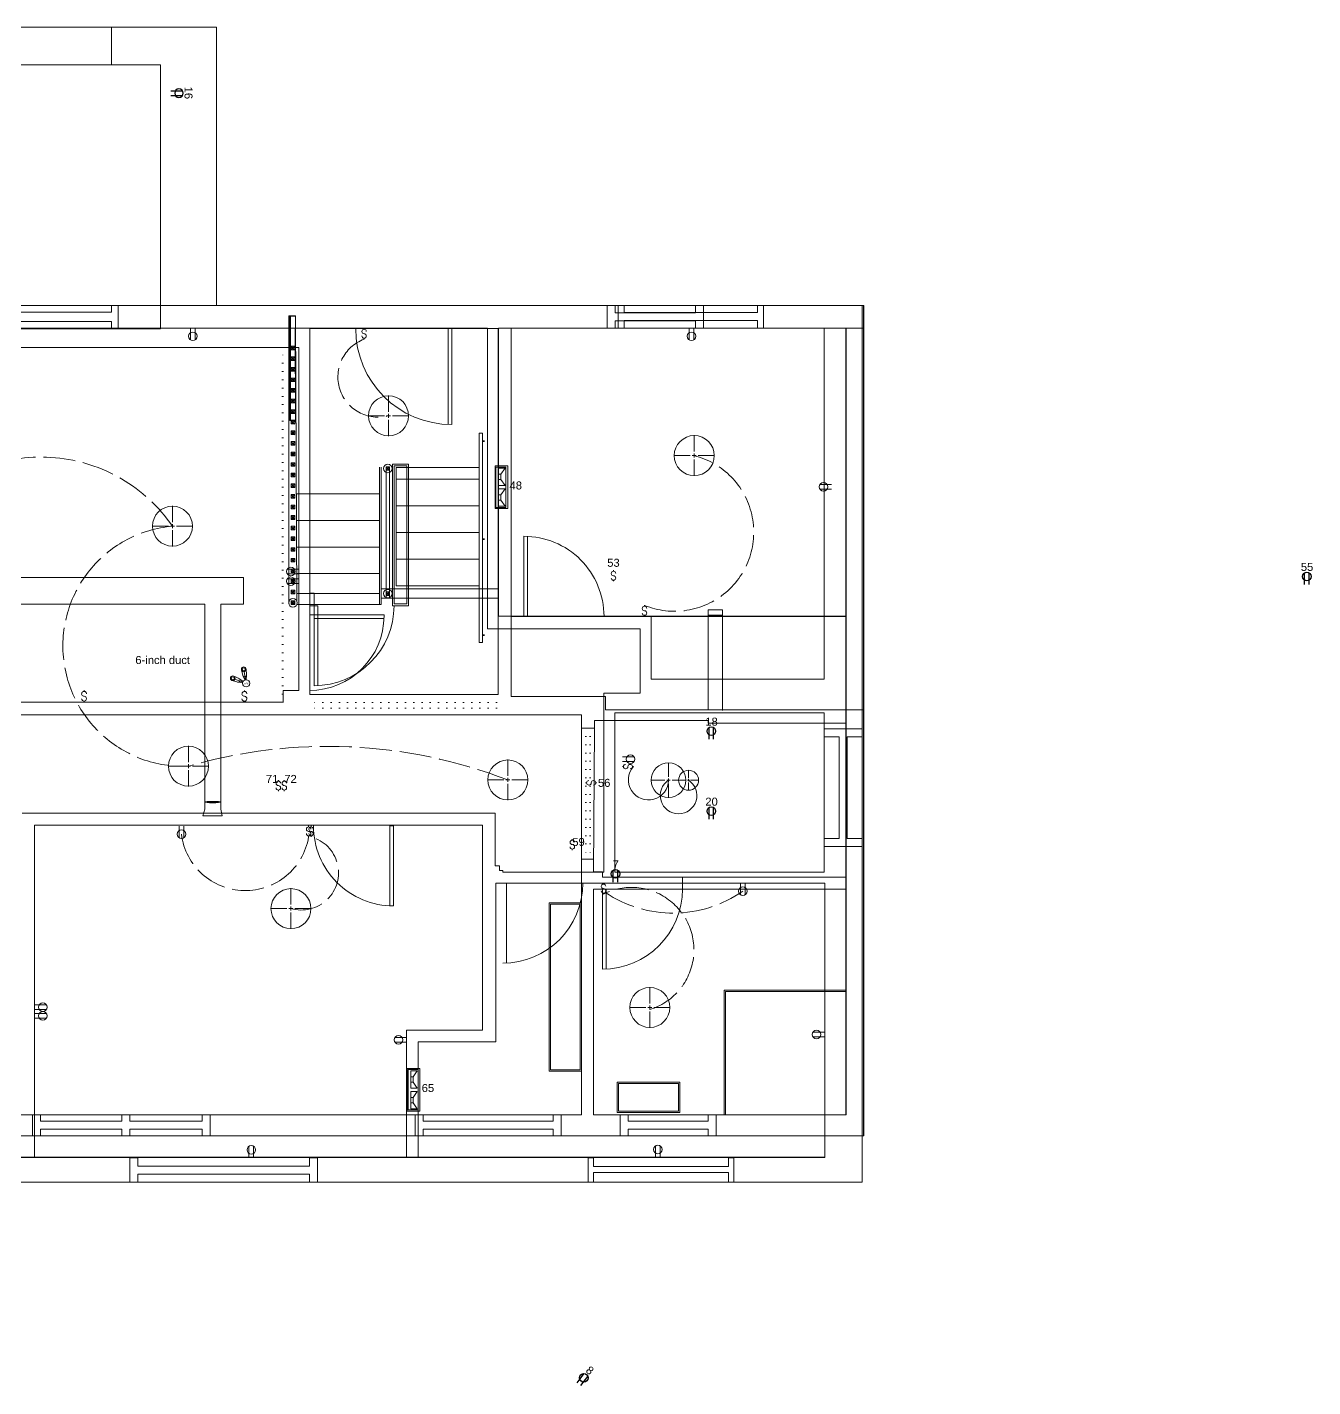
# Model space of a CAD drawing. Header units: inches. Extents: x -179 to 700, y -214 to 464.
# Drawn here: x 218 to 700, y -46 to 464 of the extents above; entities that cross this region are included whole.
import ezdxf
from ezdxf.enums import TextEntityAlignment as Align

# ---------------------------------------------------------------- set-up
doc = ezdxf.new("R2010")
doc.units = ezdxf.units.IN
doc.header["$MEASUREMENT"] = 0
for name, pattern in [('ACAD_ISO02W100', [15, 12, -3]), ('ACAD_ISO07W100', [3, 0, -3]), ('CENTER2', [1.125, 0.75, -0.125, 0.125, -0.125])]:
    doc.linetypes.add(name, pattern=pattern)
doc.layers.get('0').update_dxf_attribs({"color": 1, "lineweight": 9})
doc.layers.get('Defpoints').update_dxf_attribs({"lineweight": 9})
for name, color, linetype, lineweight in [('A101-Floorplan-1st-floor', 7, 'Continuous', 9), ('A201-Floorplan-2nd-floor', 4, 'Continuous', 9), ('E201-Electrical-2nd-floor', 4, 'Continuous', 9), ('M101-HVAC', 7, 'Continuous', 9)]:
    doc.layers.add(name, color=color, linetype=linetype, lineweight=lineweight)
doc.layers.get('Defpoints').off()
doc.styles.add('Reg', font='Arial.ttf', dxfattribs={"height": 3})

# ---------------------------------------------------------------- blocks, each defined once
blk = doc.blocks.new('cgri')
at = {"layer": ''}
for p, q in [((291.65, 54.83), (291.65, 59.21)), ((293.38, 54.83), (293.38, 59.22))]:
    blk.add_line(p, q, dxfattribs=at)
blk.add_circle((292.52, 57.86), 1.61, dxfattribs=at)
blk = doc.blocks.new('*U11')
at = {"layer": 'E201-Electrical-2nd-floor'}
blk.add_blockref('cgri', (0, 0), dxfattribs=at)
at = {"style": 'Reg'}
blk.add_attdef('ID', text='', height=3, dxfattribs=at).set_placement((292.6, 61.43), align=Align.MIDDLE_CENTER)
blk = doc.blocks.new('electric-wall-heater')
at = {"layer": 'E201-Electrical-2nd-floor'}
for p, q in [((301.14, 258.5), (298.66, 258.5)), ((298.66, 256.27), (298.66, 258.5)), ((298.66, 256.27), (299.56, 256.27)), ((298.66, 254.24), (298.66, 256.27)), ((301.14, 258.5), (299.56, 256.27)), ((299.56, 256.27), (299.56, 254.24)), ((301.14, 258.94), (301.44, 258.94)), ((301.14, 258.5), (301.14, 258.5, 0.44)), ((299.56, 254.24), (298.66, 254.24)), ((298.66, 254.24), (299.56, 254.24)), ((298.66, 254.24), (298.66, 252.01)), ((301.14, 252.01), (298.66, 252.01)), ((301.14, 250.75), (298.66, 250.75)), ((298.66, 248.52), (298.66, 250.75)), ((301.14, 252.01), (299.56, 254.24)), ((301.14, 250.75), (299.56, 248.52)), ((298.66, 248.52), (299.56, 248.52)), ((298.66, 246.49), (298.66, 248.52)), ((298.66, 246.49), (299.56, 246.49)), ((298.66, 246.49), (298.66, 244.26)), ((299.56, 248.52), (299.56, 246.49)), ((301.14, 244.26), (299.56, 246.49)), ((301.14, 244.26), (298.66, 244.26))]:
    blk.add_line(p, q, dxfattribs=at)
for points in [[(302.14, 243.38), (302.14, 259.38), (297.38, 259.38), (297.38, 243.38)], [(297.68, 258.94), (301.44, 258.94), (301.44, 243.81), (297.68, 243.81)]]:
    blk.add_lwpolyline(points, close=True, dxfattribs=at)
at = {"style": 'Reg'}
blk.add_attdef('ID', (302.79, 250.55), '', height=3, dxfattribs=at)
blk = doc.blocks.new('switch')
at = {"layer": 'E201-Electrical-2nd-floor'}
for p, q in [((44, 1.61), (44, 1.98)), ((44, -1.76), (44, -2.13))]:
    blk.add_line(p, q, dxfattribs=at)
for centre, start, end in [((44, 0.77), 360, 270), ((44, -0.92), 180, 0), ((44, -0.91), 0, 90)]:
    blk.add_arc(centre, 0.84, start, end, dxfattribs=at)
at = {"style": 'Reg'}
blk.add_attdef('ID', text='', height=4.5, dxfattribs=at).set_placement((43.99, 2.41), align=Align.CENTER)
blk = doc.blocks.new('*U25')
at = {"layer": 'E201-Electrical-2nd-floor', "color": 0, "linetype": 'CENTER2', "transparency": 16777216}
for p, q in [((0, 1.5), (0, 7.62)), ((-7.62, 0), (-1.5, 0)), ((1.5, 0), (7.62, 0)), ((0, -7.62), (0, -1.5))]:
    blk.add_line(p, q, dxfattribs=at)
at = {"layer": 'E201-Electrical-2nd-floor', "color": 0, "linetype": 'Continuous', "transparency": 16777216}
for p, q in [((-0.75, 0), (0.75, 0)), ((0, -0.75), (0, 0.75))]:
    blk.add_line(p, q, dxfattribs=at)
blk = doc.blocks.new('*U22')
blk.add_circle((438.12, 307.76), 7.5)
at = {"style": 'Reg'}
blk.add_attdef('ID', (436.49, 308.43), '', height=3, dxfattribs=at)
blk = doc.blocks.new('*U31')
at = {"layer": 'E201-Electrical-2nd-floor', "color": 0, "linetype": 'CENTER2', "transparency": 16777216}
for p, q in [((0, 1.5), (0, 7.62)), ((-7.62, 0), (-1.5, 0)), ((1.5, 0), (7.62, 0)), ((0, -7.62), (0, -1.5))]:
    blk.add_line(p, q, dxfattribs=at)
at = {"layer": 'E201-Electrical-2nd-floor', "color": 0, "linetype": 'Continuous', "transparency": 16777216}
for p, q in [((-0.75, 0), (0.75, 0)), ((0, -0.75), (0, 0.75))]:
    blk.add_line(p, q, dxfattribs=at)
blk = doc.blocks.new('*U32')
at = {"layer": 'E201-Electrical-2nd-floor', "color": 0, "linetype": 'CENTER2', "transparency": 16777216}
for p, q in [((0, 1.3), (0, 6.62)), ((-6.62, 0), (-1.3, 0)), ((1.3, 0), (6.62, 0)), ((0, -6.62), (0, -1.3))]:
    blk.add_line(p, q, dxfattribs=at)
at = {"layer": 'E201-Electrical-2nd-floor', "color": 0, "linetype": 'Continuous', "transparency": 16777216}
for p, q in [((-0.65, 0), (0.65, 0)), ((0, -0.65), (0, 0.65))]:
    blk.add_line(p, q, dxfattribs=at)
blk = doc.blocks.new('*U33')
at = {"layer": 'E201-Electrical-2nd-floor', "color": 0, "linetype": 'CENTER2', "transparency": 16777216}
for p, q in [((-3.87, 0), (-0.75, 0)), ((0, 0.75), (0, 3.87)), ((0.75, 0), (3.87, 0)), ((0, -3.87), (0, -0.75))]:
    blk.add_line(p, q, dxfattribs=at)
at = {"layer": 'E201-Electrical-2nd-floor', "color": 0, "linetype": 'Continuous', "transparency": 16777216}
for p, q in [((-0.375, 0), (0.375, 0)), ((0, -0.375), (0, 0.375))]:
    blk.add_line(p, q, dxfattribs=at)
blk = doc.blocks.new('*U34')
at = {"layer": 'E201-Electrical-2nd-floor', "color": 0, "linetype": 'CENTER2', "transparency": 16777216}
for p, q in [((0, 1.5), (0, 7.62)), ((-7.62, 0), (-1.5, 0)), ((1.5, 0), (7.62, 0)), ((0, -7.62), (0, -1.5))]:
    blk.add_line(p, q, dxfattribs=at)
at = {"layer": 'E201-Electrical-2nd-floor', "color": 0, "linetype": 'Continuous', "transparency": 16777216}
for p, q in [((-0.75, 0), (0.75, 0)), ((0, -0.75), (0, 0.75))]:
    blk.add_line(p, q, dxfattribs=at)
blk = doc.blocks.new('*U35')
at = {"layer": 'E201-Electrical-2nd-floor', "color": 0, "linetype": 'CENTER2', "transparency": 16777216}
for p, q in [((0, 1.5), (0, 7.62)), ((-7.62, 0), (-1.5, 0)), ((1.5, 0), (7.62, 0)), ((0, -7.62), (0, -1.5))]:
    blk.add_line(p, q, dxfattribs=at)
at = {"layer": 'E201-Electrical-2nd-floor', "color": 0, "linetype": 'Continuous', "transparency": 16777216}
for p, q in [((-0.75, 0), (0.75, 0)), ((0, -0.75), (0, 0.75))]:
    blk.add_line(p, q, dxfattribs=at)
blk = doc.blocks.new('*U36')
at = {"layer": 'E201-Electrical-2nd-floor', "color": 0, "linetype": 'CENTER2', "transparency": 16777216}
for p, q in [((0, 1.5), (0, 7.62)), ((-7.62, 0), (-1.5, 0)), ((1.5, 0), (7.62, 0)), ((0, -7.62), (0, -1.5))]:
    blk.add_line(p, q, dxfattribs=at)
at = {"layer": 'E201-Electrical-2nd-floor', "color": 0, "linetype": 'Continuous', "transparency": 16777216}
for p, q in [((-0.75, 0), (0.75, 0)), ((0, -0.75), (0, 0.75))]:
    blk.add_line(p, q, dxfattribs=at)
blk = doc.blocks.new('spandrel-door')
at = {"layer": 'A101-Floorplan-1st-floor'}
for p, q in [((0, 0), (-30, 0)), ((0, 0), (4.75, 0)), ((0, -1.38), (0, 0)), ((4.75, 0), (4.75, 1.53)), ((0, -1.38), (-29.97, -1.38))]:
    blk.add_line(p, q, dxfattribs=at)
blk.add_arc((0, 0), 30, 180, 270, dxfattribs=at)
blk = doc.blocks.new('door-to-garage')
at = {"layer": 'A101-Floorplan-1st-floor'}
for p, q in [((-1.38, 0), (-1.38, -26.22)), ((0, 1.53), (0, -26.25))]:
    blk.add_line(p, q, dxfattribs=at)
blk.add_arc((-0.29, 1.75), 28, 180, 270, dxfattribs=at)
blk = doc.blocks.new('lower-landing-two-garage-door')
at = {"layer": 'A101-Floorplan-1st-floor'}
for p, q in [((-1.38, 0), (0, 0)), ((0, -26.25), (-0.29, -26.25))]:
    blk.add_line(p, q, dxfattribs=at)
at = {"layer": 'Defpoints'}
blk.add_blockref('door-to-garage', (0, 0), dxfattribs=at)
blk = doc.blocks.new('spst-switch-garage')
at = {"layer": 'M101-HVAC'}
for p, q in [((0.4, 0), (-0.01, 0)), ((4.08, 0), (4.48, 0))]:
    blk.add_line(p, q, dxfattribs=at)
for centre, start, end in [((1.32, 0), 90, 270), ((3.16, 0), 270, 180), ((1.33, 0), 270, 0)]:
    blk.add_arc(centre, 0.916, start, end, dxfattribs=at)
blk = doc.blocks.new('duplex-for-garage')
at = {"layer": 'M101-HVAC'}
for p, q in [((0, 0), (4.38, 0)), ((0, -1.73), (4.39, -1.73))]:
    blk.add_line(p, q, dxfattribs=at)
blk.add_circle((3.03, -0.87), 1.61, dxfattribs=at)
blk = doc.blocks.new('papa-room-south-duplex')
at = {"layer": 'E201-Electrical-2nd-floor'}
for p, q in [((-1.73, 0), (-1.73, 4.38)), ((0, 0), (0, 4.39))]:
    blk.add_line(p, q, dxfattribs=at)
blk.add_circle((-0.86, 3.03), 1.61, dxfattribs=at)
blk = doc.blocks.new('papas-room-east-duplex')
at = {"layer": 'E201-Electrical-2nd-floor'}
for p, q in [((0, 1.73), (4.38, 1.73)), ((0, 0), (4.39, 0))]:
    blk.add_line(p, q, dxfattribs=at)
blk.add_circle((3.03, 0.86), 1.61, dxfattribs=at)
blk = doc.blocks.new('green-room-south-duplex')
at = {"layer": 'E201-Electrical-2nd-floor'}
for p, q in [((0, 0), (0, 4.38)), ((1.73, 0), (1.73, 4.39))]:
    blk.add_line(p, q, dxfattribs=at)
blk.add_circle((0.87, 3.03), 1.61, dxfattribs=at)

msp = doc.modelspace()

# ---------------------------------------------------------------- linework, layer by layer
at = {"lineweight": 30}
for p, q in [((531.72, 48.17), (531.72, 359.41)), ((525.12, 56.04), (525.12, 350.91)), ((399.47, 242.91), (525.12, 242.91))]:
    msp.add_line(p, q, dxfattribs=at)
at = {"layer": 'A101-Floorplan-1st-floor'}
for p, q in [((54.57, 463.76), (289.1, 463.76)), ((249.75, 449.66), (249.75, 463.76)), ((289.1, 463.76), (289.1, 359.41)), ((289.1, 359.41), (531.72, 359.41)), ((320.29, 359.41), (320.29, 359.41)), ((439.64, 350.91), (439.64, 359.41)), ((441.75, 359.4), (439.75, 359.4)), ((441.89, 356.79), (441.89, 359.41)), ((441.89, 356.79), (491.89, 356.79)), ((491.89, 356.79), (491.89, 359.41)), ((494.14, 350.91), (494.14, 359.41)), ((441.89, 353.79), (491.89, 353.79)), ((441.89, 350.91), (441.89, 353.79)), ((491.89, 350.91), (491.89, 353.79)), ((324.1, 350.91), (324.1, 350.78)), ((375.88, 314.8), (375.88, 350.78)), ((376.73, 350.91), (376.73, 350.91)), ((377.25, 314.78), (377.25, 350.78)), ((513.16, 350.78), (513.16, 350.91)), ((324.1, 246.9), (325.63, 246.9)), ((324.12, 244.88), (324.1, 244.88)), ((478.72, 245.28), (473.35, 245.28)), ((473.35, 207.83), (473.35, 245.28)), ((478.72, 245.28), (478.72, 207.66)), ((478.72, 243.28), (473.35, 243.28)), ((319.97, 215.04), (314.1, 215.04)), ((314.1, 213.54), (313.88, 213.54)), ((314.1, 205.92), (314.1, 205.92)), ((319.97, 205.92), (319.97, 205.98)), ((425.94, 205.96), (425.94, 200.96)), ((425.94, 200.96), (430.82, 200.96)), ((430.82, 203.83), (434.94, 203.83)), ((430.38, 151.91), (425.94, 151.91)), ((430.34, 151.91), (425.94, 151.91)), ((463.75, 140.66), (463.75, 145.16)), ((433.75, 140.66), (433.75, 110.66)), ((435.12, 140.66), (435.12, 110.66)), ((479.37, 56.04), (479.37, 102.79)), ((479.37, 102.79), (525.12, 102.79)), ((479.87, 102.29), (525.12, 102.29)), ((479.87, 56.04), (479.87, 102.29)), ((220.07, 56.04), (220.07, 48.17)), ((220.07, 55.97), (223.07, 55.97)), ((223.07, 56.04), (223.07, 53.61)), ((253.57, 53.61), (223.07, 53.61)), ((253.57, 53.61), (253.57, 56.04)), ((253.57, 55.97), (256.57, 55.97)), ((256.57, 53.61), (256.57, 56.04)), ((283.7, 53.61), (256.57, 53.61)), ((283.7, 53.61), (283.7, 56.04)), ((283.7, 55.97), (286.7, 55.97)), ((286.7, 48.17), (286.7, 56.04)), ((363.57, 56.04), (363.57, 48.17)), ((366.57, 56.04), (366.57, 53.61)), ((415.32, 53.61), (366.57, 53.61)), ((415.32, 53.61), (415.32, 56.04)), ((418.32, 48.17), (418.32, 56.04)), ((440.35, 56.04), (440.35, 48.17)), ((443.35, 56.04), (443.35, 53.61)), ((473.35, 53.61), (443.35, 53.61)), ((473.35, 53.61), (473.35, 56.04)), ((476.35, 48.17), (476.35, 56.04)), ((531.72, 48.17), (90.69, 48.17)), ((220.07, 48.13), (223.07, 48.13)), ((220.07, 48.1), (223.07, 48.1)), ((253.57, 50.61), (223.07, 50.61)), ((223.07, 50.61), (223.07, 48.17)), ((253.57, 48.17), (253.57, 50.61)), ((253.57, 48.1), (256.57, 48.1)), ((283.7, 50.61), (256.57, 50.61)), ((256.57, 48.17), (256.57, 50.61)), ((283.7, 48.17), (283.7, 50.61)), ((283.7, 48.1), (286.7, 48.1)), ((283.7, 48.1), (286.7, 48.1)), ((366.57, 50.61), (366.57, 48.17)), ((415.32, 50.61), (366.57, 50.61)), ((415.32, 48.17), (415.32, 50.61)), ((443.35, 50.61), (443.35, 48.17)), ((473.35, 50.61), (443.35, 50.61)), ((473.35, 48.17), (473.35, 50.61))]:
    msp.add_line(p, q, dxfattribs=at)
at = {"layer": 'A101-Floorplan-1st-floor', "linetype": 'ACAD_ISO07W100'}
for p, q in [((313.88, 210.67), (313.88, 342.28)), ((394.03, 210.54), (324.1, 210.54)), ((394.03, 208.54), (324.1, 208.54)), ((427.57, 200.96), (427.57, 154.35)), ((429.19, 200.96), (429.19, 154.35))]:
    msp.add_line(p, q, dxfattribs=at)
at = {"layer": 'A101-Floorplan-1st-floor'}
for points in [[(268.13, 350.66), (61.07, 350.66), (61.07, 449.66), (268.13, 449.66)], [(324.1, 213.54), (324.1, 350.78), (394.6, 350.78), (394.6, 213.54)], [(314.1, 210.67), (61.07, 210.78), (61.07, 343.65), (268.13, 343.65), (319.97, 343.65), (319.97, 215.04), (314.1, 215.04)], [(355, 246.9), (361, 246.9), (361, 299.89), (355, 299.89)], [(355.63, 247.53), (360.38, 247.53), (360.38, 299.27), (355.63, 299.27)], [(430.34, 140.66), (430.34, 56.04), (525.12, 56.04), (525.12, 140.66)], [(425.94, 72.41), (425.94, 135.54), (413.82, 135.54), (413.82, 72.41)], [(425.44, 72.91), (425.44, 135.04), (414.32, 135.04), (414.32, 72.91)], [(439.32, 56.85), (439.32, 68.22), (462.81, 68.22), (462.81, 56.85)], [(439.82, 57.35), (439.82, 67.72), (462.31, 67.72), (462.31, 57.35)]]:
    msp.add_lwpolyline(points, close=True, dxfattribs=at)
for points in [[(531.72, 207.66), (531.72, 350.91), (399.47, 350.91), (399.47, 212.83), (434.94, 212.83), (434.94, 207.83), (531.72, 207.83)], [(99.19, 56.04), (425.94, 56.04), (425.94, 205.96), (394.6, 205.96), (394.6, 205.99), (99.19, 206.02), (99.19, 56.04)], [(525.12, 145.16), (433.75, 145.16), (433.75, 147.16), (430.34, 147.16), (430.82, 200.96), (430.82, 203.83), (473.35, 203.83), (473.35, 202.91), (525.12, 202.91)]]:
    msp.add_lwpolyline(points, dxfattribs=at)
for centre, radius, start, end in [((377.25, 350.78), 36, 180, 270), ((433.75, 140.66), 30, 270, 0)]:
    msp.add_arc(centre, radius, start, end, dxfattribs=at)
at = {"layer": 'A201-Floorplan-2nd-floor'}
for p, q in [((316.19, 355.51), (316.19, 247.6)), ((318.66, 355.51), (316.19, 355.51)), ((316.61, 355.51), (316.61, 316.33)), ((318.53, 355.51), (318.53, 355.51)), ((319.21, 248.66), (318.66, 355.51)), ((390.71, 350.91), (89.8, 350.91)), ((390.71, 243.96), (390.71, 350.91)), ((317.06, 344.14), (317.06, 344.12)), ((317.06, 344.13), (318.36, 342.84)), ((318.38, 344.14), (317.1, 342.85)), ((317.06, 340.14), (317.06, 340.12)), ((317.06, 340.13), (318.36, 338.84)), ((318.38, 340.14), (317.1, 338.85)), ((317.06, 336.19), (317.06, 336.17)), ((317.06, 336.18), (318.36, 334.89)), ((317.06, 336.14), (317.06, 336.12)), ((317.06, 336.13), (318.36, 334.84)), ((317.06, 332.19), (317.06, 332.17)), ((317.06, 332.18), (318.36, 330.89)), ((318.38, 336.19), (317.1, 334.9)), ((318.38, 336.14), (317.1, 334.85)), ((318.38, 332.19), (317.1, 330.9)), ((317.06, 328.27), (317.06, 328.24)), ((317.06, 328.26), (318.36, 326.97)), ((317.06, 328.19), (317.06, 328.17)), ((317.06, 328.18), (318.36, 326.89)), ((318.38, 328.27), (317.1, 326.97)), ((318.38, 328.19), (317.1, 326.9)), ((317.06, 324.27), (317.06, 324.24)), ((317.06, 324.26), (318.36, 322.97)), ((318.38, 324.27), (317.1, 322.97)), ((318.86, 316.32), (316.61, 316.32)), ((317.06, 320.3), (317.06, 320.28)), ((317.06, 320.29), (318.36, 319)), ((317.06, 320.27), (317.06, 320.24)), ((317.06, 320.26), (318.36, 318.97)), ((317.06, 316.3), (317.06, 316.28)), ((317.06, 316.29), (318.36, 315)), ((318.38, 320.3), (317.1, 319.01)), ((318.38, 320.27), (317.1, 318.97)), ((318.38, 316.3), (317.1, 315.01)), ((318.65, 316.32), (318.63, 316.32)), ((318.86, 316.44), (318.86, 316.44)), ((317.06, 312.38), (317.06, 312.35)), ((317.06, 312.37), (318.36, 311.08)), ((317.06, 312.3), (317.06, 312.28)), ((317.06, 312.29), (318.36, 311)), ((318.38, 312.38), (317.1, 311.08)), ((318.38, 312.3), (317.1, 311.01)), ((317.06, 308.38), (317.06, 308.35)), ((317.06, 308.37), (318.36, 307.08)), ((318.38, 308.38), (317.1, 307.08)), ((388.76, 308.72), (389.51, 308.72)), ((388.76, 308.47), (389.51, 308.47)), ((317.06, 304.45), (317.06, 304.42)), ((317.06, 304.44), (318.36, 303.14)), ((317.06, 304.38), (317.06, 304.35)), ((317.06, 304.37), (318.36, 303.08)), ((318.38, 304.44), (317.1, 303.15)), ((318.38, 304.38), (317.1, 303.08)), ((317.06, 300.45), (317.06, 300.42)), ((317.06, 300.44), (318.36, 299.14)), ((317.06, 296.53), (317.06, 296.5)), ((317.06, 296.52), (318.36, 295.23)), ((317.06, 296.45), (317.06, 296.42)), ((317.06, 296.44), (318.36, 295.14)), ((318.38, 300.44), (317.1, 299.15)), ((318.38, 296.53), (317.1, 295.23)), ((318.38, 296.44), (317.1, 295.15)), ((350.14, 247.35), (350.14, 298.76)), ((352.63, 298.94), (352.63, 298.91)), ((352.63, 298.93), (353.93, 297.64)), ((353.94, 298.94), (352.67, 297.64)), ((352.67, 249.66), (352.67, 297.64)), ((353.92, 249.66), (353.92, 297.65)), ((317.06, 292.53), (317.06, 292.5)), ((317.06, 292.52), (318.36, 291.23)), ((318.38, 292.53), (317.1, 291.23)), ((356.42, 294.35), (387.51, 294.35)), ((317.06, 288.54), (317.06, 288.51)), ((317.06, 288.53), (318.36, 287.24)), ((317.06, 288.53), (317.06, 288.5)), ((317.06, 288.52), (318.36, 287.23)), ((318.38, 288.54), (317.1, 287.24)), ((318.38, 288.53), (317.1, 287.23)), ((350.14, 288.79), (319, 288.79)), ((317.06, 284.54), (317.06, 284.51)), ((317.06, 284.53), (318.36, 283.24)), ((317.06, 280.65), (317.06, 280.62)), ((317.06, 280.64), (318.36, 279.34)), ((317.06, 280.54), (317.06, 280.51)), ((317.06, 280.53), (318.36, 279.24)), ((318.38, 284.54), (317.1, 283.24)), ((318.38, 280.64), (317.1, 279.35)), ((318.38, 280.54), (317.1, 279.24)), ((356.42, 284.35), (387.51, 284.35)), ((317.06, 276.65), (317.06, 276.62)), ((317.06, 276.64), (318.36, 275.34)), ((318.38, 276.64), (317.1, 275.35)), ((350.14, 278.83), (319.05, 278.83)), ((317.06, 272.65), (317.06, 272.62)), ((317.06, 272.64), (318.36, 271.34)), ((317.06, 272.58), (317.06, 272.55)), ((317.06, 272.57), (318.36, 271.28)), ((318.38, 272.64), (317.1, 271.35)), ((318.38, 272.58), (317.1, 271.28)), ((356.42, 274.35), (387.51, 274.35)), ((389.51, 271.92), (388.76, 271.92)), ((389.51, 271.67), (388.76, 271.67)), ((317.06, 268.58), (317.06, 268.55)), ((317.06, 268.57), (318.36, 267.28)), ((318.38, 268.58), (317.1, 267.28)), ((350.14, 268.86), (319.11, 268.86)), ((317.06, 264.61), (317.06, 264.58)), ((317.06, 264.6), (318.36, 263.31)), ((317.06, 264.58), (317.06, 264.55)), ((317.06, 264.57), (318.36, 263.28)), ((317.06, 260.61), (317.06, 260.58)), ((317.06, 260.6), (318.36, 259.31)), ((318.38, 264.61), (317.1, 263.31)), ((318.38, 264.58), (317.1, 263.28)), ((318.38, 260.61), (317.1, 259.31)), ((356.42, 264.35), (387.51, 264.35)), ((317.06, 256.66), (317.06, 256.63)), ((317.06, 256.65), (318.36, 255.36)), ((317.06, 256.61), (317.06, 256.58)), ((317.06, 256.6), (318.36, 255.31)), ((318.38, 256.66), (317.1, 255.36)), ((318.38, 256.61), (317.1, 255.31)), ((350.14, 258.9), (319.16, 258.9)), ((317.06, 251.36), (317.06, 252.67)), ((317.06, 252.67), (318.38, 252.67)), ((317.06, 251.36), (318.38, 251.36)), ((318.38, 251.36), (318.38, 252.67)), ((350.14, 251.41), (319.2, 251.41)), ((394.83, 253.16), (350.76, 253.16)), ((352.65, 252.03), (352.65, 252)), ((352.65, 252.02), (353.95, 250.73)), ((353.96, 251.41), (352.65, 251.41)), ((353.96, 252.03), (352.69, 250.73)), ((317.06, 248.66), (317.06, 248.63)), ((317.06, 248.65), (318.36, 247.36)), ((318.38, 248.66), (317.1, 247.36)), ((394.83, 249.66), (350.76, 249.66)), ((390.71, 238.16), (390.71, 243.96)), ((388.76, 236), (389.51, 236)), ((388.76, 235.75), (389.51, 235.75)), ((447.84, 238.16), (390.71, 238.16)), ((447.84, 214.16), (447.84, 238.16)), ((434.28, 147.03), (434.28, 214.16)), ((434.28, 214.16), (447.84, 214.16)), ((516.83, 200.71), (531.11, 200.71)), ((216.18, 169.09), (393.55, 169.09)), ((393.55, 169.09), (393.55, 149.4)), ((220.92, 164.62), (388.81, 164.62)), ((220.92, 39.92), (220.92, 164.62)), ((388.81, 164.62), (388.81, 87.76)), ((516.83, 156.65), (531.11, 156.65)), ((393.55, 149.4), (395.2, 149.4)), ((395.2, 149.4), (395.2, 147.65)), ((395.2, 147.65), (396.39, 147.65)), ((396.39, 147.65), (396.39, 147.03)), ((396.39, 147.03), (434.28, 147.03)), ((397.76, 112.9), (397.76, 142.9)), ((388.81, 87.76), (360.31, 87.76)), ((360.31, 87.76), (360.31, 40.03)), ((364.58, 83.27, 48), (364.58, 83.27, 39.09)), ((256.59, 30.85), (259.59, 30.85)), ((323.98, 30.85), (326.98, 30.85))]:
    msp.add_line(p, q, dxfattribs=at)
at = {"layer": 'A201-Floorplan-2nd-floor', "color": 0, "linetype": 'CENTER2', "transparency": 16777216}
msp.add_line((353.26, 251.41), (353.27, 251.41), dxfattribs=at)
at = {"layer": 'A201-Floorplan-2nd-floor', "lineweight": 30}
msp.add_line((517.05, 40.03), (89.8, 40.03), dxfattribs=at)
at = {"layer": 'A201-Floorplan-2nd-floor'}
for points in [[(85.83, 30.84), (85.83, 359.41), (531.11, 359.41), (531.11, 30.84)], [(159.74, 350.87), (157.24, 350.87), (157.24, 359.37), (159.74, 359.37), (159.74, 356.87), (249.74, 356.87), (249.74, 359.37), (252.24, 359.37), (252.24, 350.87), (249.74, 350.87), (249.74, 353.37), (159.74, 353.37)], [(317.06, 342.85), (318.38, 342.85), (318.38, 344.16), (317.06, 344.16)], [(317.06, 338.85), (318.38, 338.85), (318.38, 340.16), (317.06, 340.16)], [(317.06, 334.9), (318.38, 334.9), (318.38, 336.21), (317.06, 336.21)], [(317.06, 334.85), (318.38, 334.85), (318.38, 336.16), (317.06, 336.16)], [(317.06, 330.9), (318.38, 330.9), (318.38, 332.21), (317.06, 332.21)], [(317.06, 326.97), (318.38, 326.97), (318.38, 328.29), (317.06, 328.29)], [(317.06, 326.9), (318.38, 326.9), (318.38, 328.21), (317.06, 328.21)], [(317.06, 322.97), (318.38, 322.97), (318.38, 324.29), (317.06, 324.29)], [(317.06, 319.01), (318.38, 319.01), (318.38, 320.32), (317.06, 320.32)], [(317.06, 318.97), (318.38, 318.97), (318.38, 320.29), (317.06, 320.29)], [(317.06, 315.01), (318.38, 315.01), (318.38, 316.32), (317.06, 316.32)], [(317.06, 311.08), (318.38, 311.08), (318.38, 312.4), (317.06, 312.4)], [(317.06, 311.01), (318.38, 311.01), (318.38, 312.32), (317.06, 312.32)], [(388.76, 233.05), (387.51, 233.05), (387.51, 311.61), (388.76, 311.61)], [(317.06, 307.08), (318.38, 307.08), (318.38, 308.4), (317.06, 308.4)], [(317.06, 303.15), (318.38, 303.15), (318.38, 304.46), (317.06, 304.46)], [(317.06, 303.08), (318.38, 303.08), (318.38, 304.4), (317.06, 304.4)], [(317.06, 299.15), (318.38, 299.15), (318.38, 300.46), (317.06, 300.46)], [(317.06, 295.23), (318.38, 295.23), (318.38, 296.54), (317.06, 296.54)], [(317.06, 295.15), (318.38, 295.15), (318.38, 296.46), (317.06, 296.46)], [(352.63, 297.64), (353.94, 297.64), (353.94, 298.95), (352.63, 298.95)], [(317.06, 291.23), (318.38, 291.23), (318.38, 292.54), (317.06, 292.54)], [(317.06, 287.24), (318.38, 287.24), (318.38, 288.56), (317.06, 288.56)], [(317.06, 287.23), (318.38, 287.23), (318.38, 288.54), (317.06, 288.54)], [(317.06, 283.24), (318.38, 283.24), (318.38, 284.56), (317.06, 284.56)], [(317.06, 279.35), (318.38, 279.35), (318.38, 280.66), (317.06, 280.66)], [(317.06, 279.24), (318.38, 279.24), (318.38, 280.56), (317.06, 280.56)], [(317.06, 275.35), (318.38, 275.35), (318.38, 276.66), (317.06, 276.66)], [(317.06, 271.35), (318.38, 271.35), (318.38, 272.66), (317.06, 272.66)], [(317.06, 271.28), (318.38, 271.28), (318.38, 272.59), (317.06, 272.59)], [(317.06, 267.28), (318.38, 267.28), (318.38, 268.59), (317.06, 268.59)], [(317.06, 263.31), (318.38, 263.31), (318.38, 264.62), (317.06, 264.62)], [(317.06, 263.28), (318.38, 263.28), (318.38, 264.59), (317.06, 264.59)], [(317.06, 259.31), (318.38, 259.31), (318.38, 260.62), (317.06, 260.62)], [(317.06, 255.36), (318.38, 255.36), (318.38, 256.67), (317.06, 256.67)], [(317.06, 255.31), (318.38, 255.31), (318.38, 256.62), (317.06, 256.62)], [(317.06, 251.36), (318.38, 251.36), (318.38, 252.67), (317.06, 252.67)], [(317.06, 252.66), (317.06, 252.63)], [(317.06, 252.65), (318.36, 251.36)], [(318.38, 252.66), (317.1, 251.36)], [(352.65, 250.73), (353.96, 250.73), (353.96, 252.04), (352.65, 252.04)], [(317.06, 247.36), (318.38, 247.36), (318.38, 248.67), (317.06, 248.67)], [(438.41, 206.71), (516.83, 206.71), (516.83, 147.03), (438.41, 147.03)], [(517.05, 142.93), (393.77, 142.93), (393.77, 83.42), (364.65, 83.42), (364.65, 40.03), (517.05, 40.03)]]:
    msp.add_lwpolyline(points, close=True, dxfattribs=at)
for points in [[(394.83, 350.91), (516.83, 350.91), (516.83, 219.29), (451.96, 219.29), (451.96, 242.91), (394.83, 242.91), (394.83, 350.91), (435.46, 350.91), (438.46, 350.91), (438.46, 353.66), (468.58, 353.66), (468.58, 350.91), (471.58, 350.91), (471.58, 359.41), (468.58, 359.41), (468.58, 356.66), (438.46, 356.66), (438.46, 359.41), (435.46, 359.41), (435.46, 350.91)], [(318.56, 350.91), (318.74, 316.44), (316.77, 316.44), (316.77, 355.38), (318.54, 355.38)], [(319.22, 247.35), (350.76, 247.35), (350.76, 298.76)], [(387.51, 254.35), (356.42, 254.35), (356.42, 255.72), (356.42, 298.65), (387.51, 298.65)], [(516.83, 197.71), (522.45, 197.71), (522.45, 159.65), (516.83, 159.65)], [(531.11, 197.71), (525.45, 197.71), (525.45, 159.65), (531.11, 159.65)], [(256.59, 30.84), (256.59, 39.91), (259.59, 39.91), (259.59, 36.83), (323.98, 36.83), (323.98, 39.91), (326.98, 39.91), (326.98, 30.84)], [(482.95, 39.91), (482.95, 30.84), (482.95, 39.91), (480.95, 39.91), (480.95, 36.66), (430.45, 36.66), (430.45, 39.91), (428.45, 39.91), (428.45, 30.84), (430.45, 30.84), (430.45, 34.41), (480.95, 34.41), (430.45, 34.41)], [(259.59, 30.84), (259.59, 33.83), (323.98, 33.83), (323.98, 30.84)], [(480.95, 34.41), (480.95, 30.84), (482.95, 30.84)]]:
    msp.add_lwpolyline(points, dxfattribs=at)
for points in [[(434.33, 242.91, 0.414214), (404.33, 272.91), (404.33, 242.91), (405.71, 242.91), (405.71, 272.88)], [(325.44, 164.34, 0.414214), (355.44, 134.34), (355.44, 164.34), (354.06, 164.34), (354.06, 134.38)]]:
    msp.add_lwpolyline(points, format="xyb", dxfattribs=at)
for centre, radius in [((353.31, 298.32), 1.61), ((353.33, 251.41), 1.61), ((317.75, 247.99), 1.61), ((317.75, 247.99), 0.538)]:
    msp.add_circle(centre, radius, dxfattribs=at)
msp.add_arc((396.39, 142.9), 30, 270, 0, dxfattribs=at)
at = {"layer": 'E201-Electrical-2nd-floor'}
for p, q in [((279.32, 350.91), (279.32, 346.52)), ((281.05, 350.92), (281.05, 346.53)), ((344.4, 350.54), (344.4, 350.91)), ((344.4, 347.17), (344.4, 346.8)), ((466.29, 350.91), (466.29, 346.52)), ((468.02, 350.91), (468.02, 346.53)), ((519.64, 292.29), (515.25, 292.29)), ((519.64, 290.56), (515.26, 290.56)), ((449.53, 246.66), (449.53, 247.03)), ((449.53, 243.28), (449.53, 242.91)), ((441.22, 190.19), (445.6, 190.19)), ((441.22, 188.46), (445.61, 188.46)), ((441.59, 186.58), (441.22, 186.58)), ((444.96, 186.58), (445.34, 186.58)), ((275.06, 164.25), (275.06, 159.86)), ((276.79, 164.25), (276.79, 159.87)), ((323.61, 163.97), (323.61, 164.34)), ((324.53, 163.97), (324.53, 164.34)), ((323.61, 160.6), (323.61, 160.23)), ((324.53, 160.6), (324.53, 160.23)), ((434.14, 142.53), (434.14, 142.9)), ((485.51, 142.9), (485.51, 138.51)), ((487.25, 142.9), (487.25, 138.52)), ((434.14, 139.16), (434.14, 138.79)), ((220.92, 97.26), (225.3, 97.26)), ((220.92, 95.53), (225.31, 95.53)), ((220.92, 94.02), (225.3, 94.02)), ((220.92, 92.29), (225.31, 92.29)), ((301.26, 39.91), (301.26, 44.29)), ((302.99, 39.91), (302.99, 44.3))]:
    msp.add_line(p, q, dxfattribs=at)
at = {"layer": 'E201-Electrical-2nd-floor', "linetype": 'CENTER2'}
for p, q in [((316.99, 134.84), (316.99, 140.96)), ((309.37, 133.34), (315.49, 133.34)), ((318.49, 133.34), (324.61, 133.34)), ((316.99, 125.72), (316.99, 131.84)), ((451.51, 97.79), (451.51, 103.91)), ((443.89, 96.29), (450.01, 96.29)), ((451.51, 88.67), (451.51, 94.79)), ((453.01, 96.29), (459.13, 96.29))]:
    msp.add_line(p, q, dxfattribs=at)
at = {"layer": 'E201-Electrical-2nd-floor', "linetype": 'Continuous'}
for p, q in [((316.24, 133.34), (317.74, 133.34)), ((316.99, 132.59), (316.99, 134.09)), ((451.51, 95.54), (451.51, 97.04)), ((450.76, 96.29), (452.26, 96.29))]:
    msp.add_line(p, q, dxfattribs=at)
at = {"layer": 'E201-Electrical-2nd-floor'}
for centre, radius in [((280.18, 347.88), 1.61), ((467.15, 347.88), 1.61), ((353.57, 318.08), 7.5), ((468.15, 303.16), 7.5), ((516.61, 291.43), 1.61), ((272.57, 276.7), 7.5), ((278.57, 186.72), 7.5), ((398.29, 181.57, 13.66), 7.5), ((444.25, 189.32), 1.61), ((458.53, 181.46), 6.5), ((466.03, 181.46), 3.75), ((275.92, 161.22), 1.61), ((316.99, 133.34), 7.5), ((486.37, 139.87), 1.61), ((451.51, 96.29), 7.5), ((223.95, 96.39), 1.61), ((223.95, 93.15), 1.61), ((302.13, 42.94), 1.61)]:
    msp.add_circle(centre, radius, dxfattribs=at)
at = {"layer": 'E201-Electrical-2nd-floor', "linetype": 'ACAD_ISO02W100'}
for centre, radius, start, end in [((349.68, 332.66), 15.09, 110.4893, 284.9454), ((223.36, 242.92), 59.69, 34.4698, 135.2851), ((460.8, 274.44), 29.64, 247.6558, 75.6492), ((276.6, 231.78), 45.1, 95.1294, 272.5005), ((330.8, 6.88, 13.66), 187.27, 68.8752, 106.1963), ((299.84, 164.19), 24.1, 187.0881, 350.5345), ((320.85, 146.76), 13.96, 253.9218, 74.7513), ((444.64, 117.89), 23.39, 287.0979, 116.6761), ((460.21, 177.31), 45.67, 236.0901, 304.9407)]:
    msp.add_arc(centre, radius, start, end, dxfattribs=at)
at = {"layer": 'E201-Electrical-2nd-floor'}
for centre, radius, start, end in [((344.4, 349.7), 0.84, 0, 180), ((344.4, 349.69), 0.84, 180, 270), ((344.4, 348.01), 0.84, 180, 90), ((449.53, 245.82), 0.84, 360, 270), ((449.53, 244.14), 0.84, 0, 90), ((449.53, 244.12), 0.84, 180, 0), ((442.43, 186.58), 0.84, 90, 270), ((442.45, 186.58), 0.84, 270, 0), ((444.12, 186.58), 0.84, 270, 180), ((450.99, 181.6), 7.54, 138.5882, 358.9527), ((462.28, 175.72), 6.85, 123.1733, 56.8267), ((323.61, 163.13), 0.84, 0, 180), ((323.61, 163.12), 0.84, 180, 270), ((324.53, 163.13), 0.84, 0, 180), ((324.53, 163.12), 0.84, 180, 270), ((323.61, 161.44), 0.84, 180, 90), ((324.53, 161.44), 0.84, 180, 90), ((434.14, 141.69), 0.84, 0, 180), ((434.14, 141.68), 0.84, 180, 270), ((434.14, 140), 0.84, 180, 90)]:
    msp.add_arc(centre, radius, start, end, dxfattribs=at)
at = {"layer": 'M101-HVAC'}
for p, q in [((299.22, 257.45), (112.37, 257.45)), ((299.22, 247.45), (299.22, 257.45)), ((284.66, 247.45), (171.69, 247.45)), ((284.66, 170.61), (284.66, 247.45)), ((290.66, 170.61), (290.66, 247.45)), ((299.22, 247.45), (290.66, 247.45)), ((297.52, 219.56), (295.57, 220.49)), ((296.01, 219.37), (298.93, 218.27)), ((299.96, 219.12), (299.43, 222.17)), ((297.02, 218.24), (294.94, 218.84)), ((284.68, 173.34), (290.68, 173.09)), ((284.66, 170.67), (283.94, 168.08)), ((284.66, 170.67), (284.66, 170.67)), ((284.66, 170.67), (284.66, 170.67)), ((290.66, 170.61), (290.66, 170.63)), ((290.66, 170.63), (291.24, 168.08)), ((291.24, 168.08), (283.94, 168.08))]:
    msp.add_line(p, q, dxfattribs=at)
for points in [[(297.49, 219.57), (299.06, 218.53)], [(297.02, 218.24), (298.85, 217.98)]]:
    msp.add_lwpolyline(points, close=True, dxfattribs=at)
for points in [[(298.42, 222.82), (298.96, 220.74), (299.67, 219.04)], [(300.17, 223.12), (300.36, 220.98), (300.26, 219.14)]]:
    msp.add_lwpolyline(points, dxfattribs=at)
for centre, radius in [((295.18, 219.69), 0.889), ((299.28, 223.04), 0.889), ((300.19, 217.79), 1.35)]:
    msp.add_circle(centre, radius, dxfattribs=at)
for centre, start, end in [((297.2, 218.92), 252.2979, 66.1098), ((299.65, 220.94), 193.0192, 6.6276)]:
    msp.add_arc(centre, 0.711, start, end, dxfattribs=at)
at = {"layer": 'M101-HVAC', "extrusion": (0, 0, -1)}
for centre in [(295.18, 219.69), (299.28, 223.04)]:
    msp.add_ellipse(centre, major_axis=(-0.605, -0.053), ratio=0.979378, dxfattribs=at)
at = {"layer": 'M101-HVAC'}
msp.add_ellipse((287.68, 173.28), major_axis=(3, 0), ratio=0.084395, dxfattribs=at)

# ---------------------------------------------------------------- block references
at = {"lineweight": 30, "rotation": 89.99999999999999}
for name, p in [('papa-room-south-duplex', (517.05, 87.02)), ('green-room-south-duplex', (360.31, 83.27)), ('papas-room-east-duplex', (455.37, 40.03))]:
    msp.add_blockref(name, p, dxfattribs=at)
at = {"layer": 'Defpoints', "rotation": 89.99999999999999}
for name, p in [('spandrel-door', (325.63, 246.9)), ('lower-landing-two-garage-door', (325.63, 243.41))]:
    msp.add_blockref(name, p, dxfattribs=at)
at = {"layer": 'E201-Electrical-2nd-floor'}
ref = msp.add_blockref('*U11', (217.16, 146.53), dxfattribs=dict(at, xscale=-1, rotation=270))
ref.add_attrib('ID', '16', dxfattribs={"layer": '0', "height": 3, "rotation": 270, "style": 'Reg'}).set_placement((278.59, 439.13), align=Align.MIDDLE_CENTER)
at = {"layer": 'E201-Electrical-2nd-floor', "linetype": 'CENTER2'}
for name, p in [('*U36', (353.57, 318.08)), ('*U31', (468.15, 303.16)), ('*U25', (272.57, 276.7)), ('*U34', (278.57, 186.72)), ('*U35', (398.29, 181.57, 13.66)), ('*U32', (458.53, 181.46)), ('*U33', (466.03, 181.46))]:
    msp.add_blockref(name, p, dxfattribs=at)
at = {"layer": 'E201-Electrical-2nd-floor'}
msp.add_blockref('*U22', (30.03, -4.6), dxfattribs=at)
for name, p, values in [('electric-wall-heater', (96.14, 39.91), {'ID': '48'}), ('*U11', (405.26, 199.99), {'ID': '55'}), ('*U11', (182.04, 142), {'ID': '18'}), ('*U11', (182.04, 112), {'ID': '20'}), ('*U11', (146.13, 88.48), {'ID': '7'}), ('electric-wall-heater', (63.21, -185.96), {'ID': '65'})]:
    msp.add_blockref(name, p, dxfattribs=at).add_auto_attribs(values)
ref = msp.add_blockref('switch', (393.87, 258.17, -76.44), dxfattribs=at)
ref.add_attrib('ID', '53', dxfattribs={"height": 3, "style": 'Reg'}).set_placement((437.87, 260.58, -76.44), align=Align.BOTTOM_CENTER)
ref = msp.add_blockref('switch', (270.5, 179.54), dxfattribs=at)
ref.add_attrib('ID', '72', dxfattribs={"layer": '0', "height": 3, "style": 'Reg'}).set_placement((314.49, 181.95), align=Align.MIDDLE_LEFT)
ref = msp.add_blockref('switch', (268.26, 179.54), dxfattribs=at)
ref.add_attrib('ID', '71', dxfattribs={"layer": '0', "height": 3, "style": 'Reg'}).set_placement((312.26, 181.95), align=Align.MIDDLE_RIGHT)
ref = msp.add_blockref('switch', (429.61, 225.26), dxfattribs=dict(at, xscale=1.017822828993015, yscale=1.017822828993015, zscale=1.017822828993015, rotation=270))
ref.add_attrib('ID', '56', dxfattribs={"layer": '0', "height": 3, "style": 'Reg'}).set_placement((432.06, 180.48), align=Align.MIDDLE_LEFT)
ref = msp.add_blockref('switch', (378.45, 157.43), dxfattribs=at)
ref.add_attrib('ID', '59', dxfattribs={"layer": '0', "height": 3, "style": 'Reg'}).set_placement((422.45, 159.83), align=Align.TOP_LEFT)
at = {"layer": 'E201-Electrical-2nd-floor', "rotation": 321.8875507478615}
msp.add_blockref('*U11', (160.91, 92.48), dxfattribs=at).add_auto_attribs({'ID': '8'})
at = {"layer": 'M101-HVAC'}
for name, p, rotation in [('duplex-for-garage', (319.97, 258.8), 180), ('duplex-for-garage', (319.97, 255.17), 180), ('spst-switch-garage', (239.44, 210.71), 89.99999999999999), ('spst-switch-garage', (299.54, 210.68), 89.99999999999999)]:
    msp.add_blockref(name, p, dxfattribs=dict(at, rotation=rotation))

# ---------------------------------------------------------------- texts
at = {"layer": 'M101-HVAC', "style": 'Reg'}
msp.add_text('6-inch duct ', height=3, dxfattribs=at).set_placement((258.65, 225.02))
msp.add_text('e26', height=0.69, rotation=355.9813, dxfattribs=at).set_placement((299.48, 217.44))

doc.saveas('drawing.dxf')
